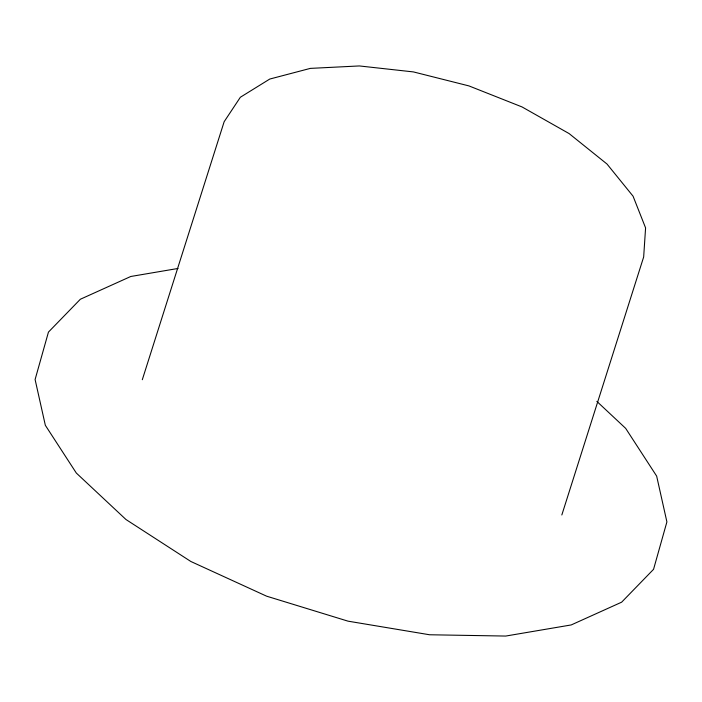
<?xml version="1.0" encoding="UTF-8"?>
<svg xmlns="http://www.w3.org/2000/svg" width="702" height="702" viewBox="0 0 702 702"><rect width="100%" height="100%" fill="white"/><g stroke="black" fill="none" stroke-linecap="round" stroke-linejoin="round"><path stroke-width="1.05" d="M142.304 379.721L224.149 121.718L240.356 97.253L269.752 79.054L310.345 68.384L359.354 65.944L413.443 71.92L468.927 85.907L522.025 106.932L569.111 133.582L606.993 164.022L633.072 196.2L645.586 227.904L643.664 256.985L561.828 514.978M178.027 268.462L130.783 276.483L80.353 299.245L48.447 332.099L35.1 379.519L45.34 425.307L76.334 473.06L125.974 519.515L190.883 561.503L266.62 596.182L348.043 621.165L429.598 634.766L505.712 636.056L571.217 624.938L621.647 602.176L653.553 569.322L666.9 521.893L656.66 476.105L625.666 428.36L596.84 401.386"/></g></svg>
